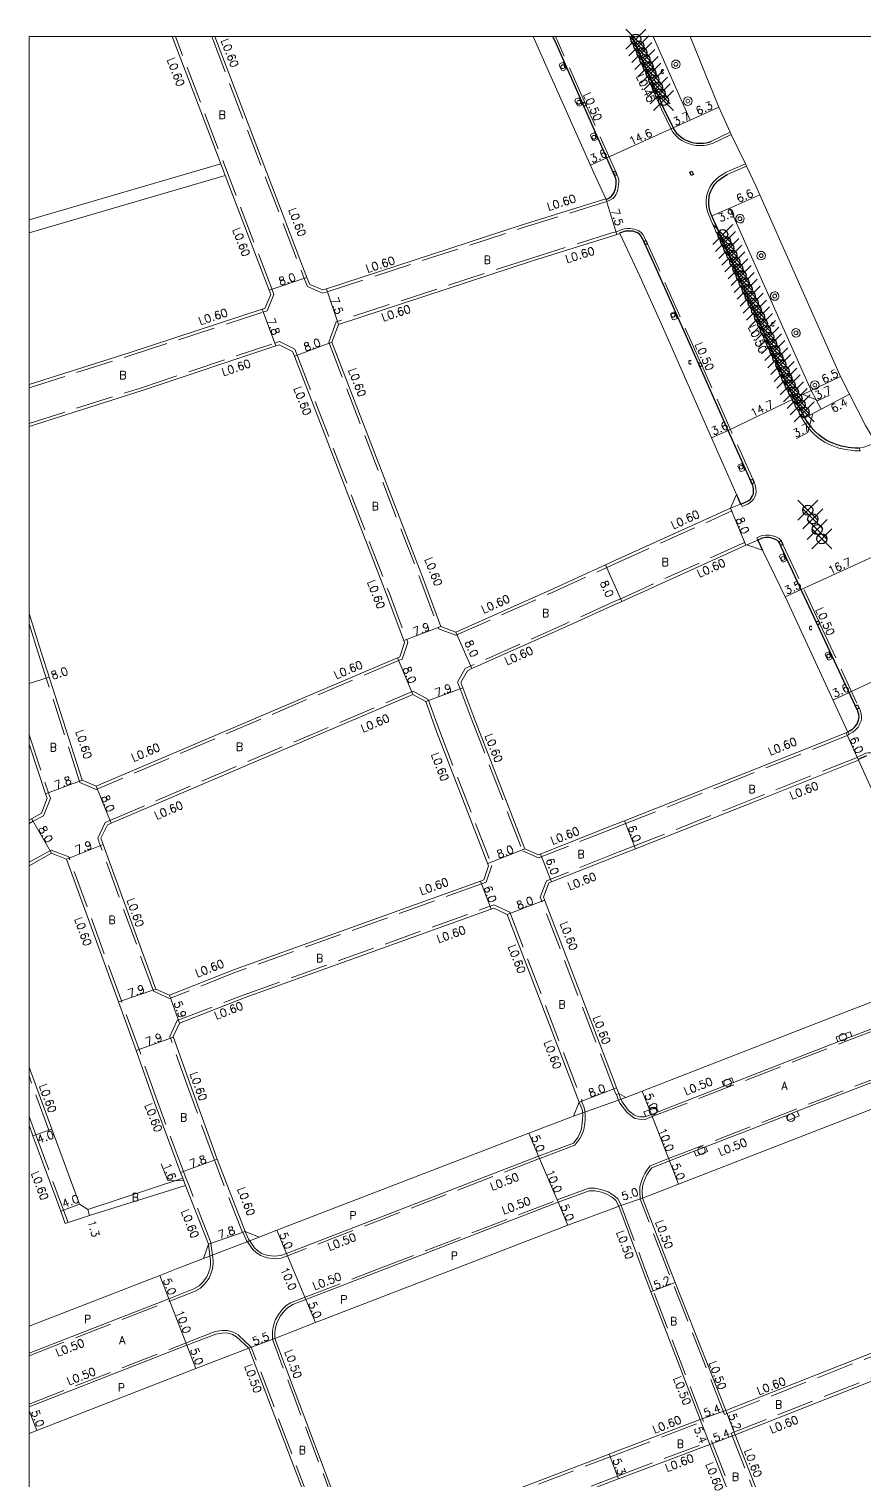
# Model space of a CAD drawing. Header units: metres. Extents: x -800 to 0, y -110400 to -109798.
# Drawn here: x -800 to -632.8, y -110088.7 to -109798.5 of the extents above; entities that cross this region are included whole.
import ezdxf

# ---------------------------------------------------------------- set-up
doc = ezdxf.new("R2010")
doc.units = ezdxf.units.M
doc.header["$LTSCALE"] = 2.5
doc.header["$PDMODE"] = 35
doc.header["$PDSIZE"] = 2
doc.linetypes.add('22330', pattern=[4, 3, -1])
doc.layers.get('0').update_dxf_attribs({"lineweight": 0})
for name, color, linetype, lineweight in [('2101000', 7, 'Continuous', 0), ('2101001', 1, 'Continuous', 0), ('2102000', 4, 'Continuous', 0), ('2213000', 3, 'Continuous', 0), ('2233000', 120, '22330', 0), ('2236000', 3, 'Continuous', 0), ('2238000', 3, 'Continuous', 0), ('9201100', 215, 'Continuous', 0), ('9201500', 222, 'Continuous', 0), ('9201600', 215, 'Continuous', 0), ('9202100', 82, 'Continuous', 0), ('9202200', 82, 'Continuous', 0), ('9203500', 155, 'Continuous', 0), ('999', 7, 'Continuous', 0)]:
    doc.layers.add(name, color=color, linetype=linetype, lineweight=lineweight)
for name, color, linetype in [('2227000', 14, 'Continuous'), ('2227100', 7, 'Continuous'), ('2235000', 13, 'Continuous'), ('9107000', 139, 'Continuous')]:
    doc.layers.add(name, color=color, linetype=linetype)
doc.styles.add('Dm_Anotation', font='txt.shx', dxfattribs={"bigfont": 'pscdm.shx'})

# ---------------------------------------------------------------- blocks, each defined once
blk = doc.blocks.new('223800')
at = {"color": 0}
blk.add_circle((0, 0), 0.75, dxfattribs=at)

msp = doc.modelspace()

# ---------------------------------------------------------------- linework, layer by layer
at = {"layer": '2101000'}
for points in [[(-771.36, -109800), (-761.64, -109825.4)], [(-762.81, -109800), (-744.39, -109848.13), (-743.81, -109849.52), (-741.24, -109850.63), (-740.51, -109850.42), (-701.53, -109837.68), (-684.6, -109832.4)], [(-684.6, -109832.4), (-687.01, -109827.24), (-696.35, -109806.31), (-699.17, -109800)], [(-667.72, -109800), (-662.02, -109814.11), (-659.72, -109819.12)], [(-760.75, -109827.74), (-751.98, -109850.66), (-751.64, -109851.56), (-752.79, -109854.33)], [(-656.46, -109825.87), (-654.56, -109829.82), (-637.67, -109867.96), (-632.64, -109877.71), (-630.58, -109881.18)], [(-739.41, -109861.09), (-738.11, -109857.52), (-699.25, -109844.82), (-682.99, -109839.75), (-682.8, -109839.69)], [(-682.8, -109839.69), (-681.8, -109839.38)], [(-658.46, -109891.51), (-663.45, -109880.17), (-673.52, -109857.33), (-677.81, -109847.91), (-681.8, -109839.38)], [(-752.79, -109854.33), (-753.33, -109854.5), (-779.77, -109863.13), (-800, -109869.56)], [(-725.84, -109923.97), (-724.86, -109921.14), (-724.99, -109920.72), (-728.54, -109911.35), (-746.92, -109863.85), (-747.27, -109862.92), (-749.96, -109861.6), (-750.6, -109861.81), (-777.33, -109870.75), (-800, -109877.95)], [(-717.61, -109917.9), (-721.05, -109908.54), (-739.41, -109861.09)], [(-658.46, -109891.51), (-659.65, -109894.26)], [(-659.65, -109894.26), (-682.8, -109904.75), (-684.68, -109905.61), (-695.75, -109910.62), (-714.61, -109919.02)], [(-682.8, -109913.54), (-681.38, -109912.89), (-656.6, -109901.66)], [(-636.54, -109939.15), (-636.21, -109939.02), (-648.35, -109912.81), (-653.23, -109902.65), (-656.36, -109901.56), (-656.6, -109901.66)], [(-800, -109915.34), (-798, -109921.75), (-795.84, -109928.45), (-789.35, -109948.65), (-786.59, -109949.82), (-726.29, -109924.16), (-725.84, -109923.97)], [(-700.8, -109962.33), (-710.99, -109936.05), (-713.21, -109930.18), (-713.64, -109929.09), (-712.3, -109926.75), (-711.38, -109926.34), (-692.45, -109917.91), (-682.8, -109913.54)], [(-717.61, -109917.9), (-714.61, -109919.02)], [(-709.04, -109968.57), (-708.06, -109965.73), (-718.47, -109938.89), (-720.62, -109932.9), (-723.18, -109931.53), (-783.59, -109957.23), (-784.3, -109957.54), (-785.61, -109960.24), (-785.18, -109961.47), (-774.62, -109990.4)], [(-800, -109941.43), (-796.67, -109951.34), (-796.36, -109952.26)], [(-682.8, -109957.51), (-680.88, -109956.75), (-656.27, -109947.03), (-636.54, -109939.15)], [(-682.8, -109963.96), (-678.67, -109962.33), (-654.05, -109952.6), (-634.06, -109944.62)], [(-616.67, -109983.75), (-624.08, -109966.67), (-634.06, -109944.62)], [(-796.36, -109952.26), (-797.51, -109955.24)], [(-797.51, -109955.24), (-800, -109956.61)], [(-698.05, -109963.53), (-682.8, -109957.51)], [(-795.5, -109963.26), (-800, -109965.74)], [(-795.5, -109963.26), (-792.51, -109964.41), (-782.1, -109992.95), (-778.54, -110002.7), (-774.87, -110013.07), (-769.68, -110027.06), (-769.24, -110028.2)], [(-700.8, -109962.33), (-698.05, -109963.53)], [(-696.03, -109969.19), (-695.5, -109968.98), (-682.8, -109963.96)], [(-771.88, -109991.63), (-758.87, -109986.48), (-709.67, -109968.8), (-709.04, -109968.57)], [(-696.03, -109969.19), (-697.09, -109971.99), (-682.8, -110009.2)], [(-707.04, -109974.23), (-756.76, -109992.1), (-769.9, -109997.18)], [(-704.32, -109975.48), (-689.91, -110013.01), (-691.09, -110015.77), (-700.02, -110019.21), (-750.4, -110038.62), (-753.96, -110039.99)], [(-707.04, -109974.23), (-704.32, -109975.48)], [(-682.8, -110009.2), (-682.45, -110010.11), (-681.98, -110011.27), (-680.58, -110012.05), (-677.3, -110010.78), (-638.44, -109995.68), (-618.49, -109988.02)], [(-774.62, -109990.4), (-771.88, -109991.63)], [(-769.9, -109997.18), (-771.15, -109999.91)], [(-771.15, -109999.91), (-767.41, -110010.31), (-762.35, -110024.41), (-756.74, -110038.85), (-753.96, -110039.99)], [(-677.26, -110032.22), (-670.06, -110029.42), (-631.25, -110014.34), (-610.85, -110006.5), (-607.36, -110005.17)], [(-800, -110006.04), (-795.45, -110018.38), (-789.93, -110033.39), (-788.23, -110034.45), (-769.24, -110028.2)], [(-800, -110017.6), (-799.22, -110019.72), (-793.66, -110034.82), (-792.76, -110037.23)], [(-792.76, -110037.23), (-792.19, -110037.05), (-787.9, -110035.66), (-768.68, -110029.64)], [(-768.68, -110029.64), (-764.11, -110041.41)], [(-682, -110033.8), (-682.8, -110034.1), (-692.2, -110037.61), (-714.79, -110046.32)], [(-677.31, -110046.32), (-682, -110033.8)], [(-671.81, -110046.32), (-677.26, -110032.22)], [(-764.11, -110041.41), (-765.07, -110044.25), (-770.49, -110046.32)], [(-800, -110057.81), (-773.85, -110047.63), (-770.49, -110046.32)], [(-714.79, -110046.32), (-742.7, -110057.08), (-750.85, -110060.23)], [(-665.72, -110076.43), (-675.59, -110050.91), (-677.31, -110046.32)], [(-660.62, -110074.67), (-670.73, -110049.04), (-671.81, -110046.32)], [(-660.62, -110074.67), (-624.36, -110060.41), (-589.25, -110046.82)], [(-658.74, -110079.52), (-622.48, -110065.26), (-587.08, -110051.66)], [(-734.73, -110102.88), (-750.85, -110060.23)], [(-798.43, -110078.66), (-766.6, -110066.27), (-756.01, -110062.15)], [(-740.86, -110101.95), (-756.01, -110062.15)], [(-682.8, -110082.91), (-665.72, -110076.43)], [(-800, -110079.24), (-798.43, -110078.66)], [(-658.74, -110079.52), (-639.73, -110128.17)], [(-734.73, -110102.88), (-707.63, -110092.34), (-683.96, -110083.35), (-682.8, -110082.91)], [(-682.8, -110088.58), (-682.08, -110088.31), (-663.78, -110081.47)], [(-663.78, -110081.47), (-644.69, -110130.31)], [(-733.13, -110107.84), (-706.01, -110097.5), (-682.8, -110088.58)]]:
    msp.add_lwpolyline(points, dxfattribs=at)
at = {"layer": '2101001'}
msp.add_lwpolyline([(-656.46, -109825.87), (-656.69, -109825.41), (-659.52, -109819.55), (-659.72, -109819.12)], dxfattribs=at)
at = {"layer": '2102000'}
for points in [[(-800, -109836.63), (-761.64, -109825.4)], [(-800, -109839.23), (-760.75, -109827.74)]]:
    msp.add_lwpolyline(points, dxfattribs=at)
at = {"layer": '2213000'}
for points in [[(-684.6, -109832.4), (-684.53, -109832.57), (-683.9, -109832.19), (-683.5, -109831.91), (-683.19, -109831.58), (-682.93, -109831.15), (-682.78, -109830.78), (-682.68, -109830.41), (-682.59, -109829.97), (-682.55, -109829.51), (-682.51, -109829.08), (-682.52, -109828.71), (-682.6, -109828.33), (-694.5, -109801.53), (-695.19, -109800)], [(-679.35, -109800), (-673.04, -109814.31), (-671.12, -109818.25), (-671.05, -109818.41), (-670.8, -109818.81), (-670.43, -109819.26), (-670.09, -109819.64), (-669.62, -109820.02), (-669.14, -109820.36), (-668.71, -109820.6), (-668.41, -109820.75), (-667.98, -109820.92), (-667.54, -109821.07), (-667.23, -109821.15), (-666.86, -109821.22), (-666.48, -109821.28), (-666.06, -109821.31), (-665.6, -109821.32), (-665.07, -109821.28), (-664.56, -109821.21), (-663.94, -109821.06), (-663.46, -109820.9)], [(-663.46, -109820.9), (-659.72, -109819.12)], [(-633.94, -109882.28), (-634.74, -109882.28), (-635.5, -109882.2), (-636.1, -109882.12), (-636.69, -109882.01), (-637.08, -109881.93), (-637.53, -109881.84), (-637.87, -109881.75), (-638.34, -109881.61), (-639.02, -109881.35), (-639.7, -109881.08), (-640.53, -109880.64), (-641.4, -109880.07), (-641.99, -109879.6), (-642.58, -109879.07), (-642.99, -109878.65), (-643.53, -109878.06), (-643.94, -109877.51), (-644.38, -109876.92), (-644.75, -109876.32), (-646.85, -109872.35), (-648.17, -109869.84), (-653.95, -109856.96), (-662.7, -109837.32), (-663.65, -109835.19), (-663.85, -109834.57), (-663.95, -109834.04), (-664, -109833.39), (-664.02, -109832.74), (-663.96, -109832.13), (-663.83, -109831.55), (-663.6, -109830.89), (-663.34, -109830.35), (-663.04, -109829.86), (-662.78, -109829.48), (-662.49, -109829.14), (-662.23, -109828.88), (-661.71, -109828.46), (-661.06, -109828.02), (-660.31, -109827.58)], [(-660.31, -109827.58), (-658.91, -109826.95), (-656.46, -109825.87)], [(-657.63, -109893.45), (-657.29, -109893.3), (-656.78, -109893.1), (-656.41, -109892.93), (-656.01, -109892.7), (-655.68, -109892.45), (-655.44, -109892.12), (-655.24, -109891.78), (-655.09, -109891.37), (-655.05, -109890.91), (-655.06, -109890.46), (-655.14, -109890.01), (-655.2, -109889.74), (-660.12, -109878.7), (-664.69, -109868.44), (-674.48, -109846.51), (-677.28, -109840.36), (-677.61, -109839.81), (-677.81, -109839.56), (-678.08, -109839.36), (-678.37, -109839.17), (-678.64, -109839.05), (-678.88, -109838.97), (-679.21, -109838.89), (-679.63, -109838.86), (-680.04, -109838.86), (-680.71, -109838.91), (-681.85, -109839.28), (-681.8, -109839.38)], [(-630.58, -109881.18), (-631.68, -109881.61), (-632.77, -109881.98), (-633.94, -109882.28)], [(-659.65, -109894.26), (-657.63, -109893.45)], [(-656.36, -109901.56), (-654.17, -109900.65)], [(-635.41, -109938.57), (-634.76, -109937.98), (-634.58, -109937.72), (-634.35, -109937.37), (-634.17, -109936.97), (-634.04, -109936.63), (-633.97, -109936.28), (-633.94, -109935.91), (-634.01, -109935.49), (-634.19, -109934.85), (-649.97, -109900.98), (-650.23, -109900.73), (-650.67, -109900.52), (-651.06, -109900.36), (-651.4, -109900.26), (-651.95, -109900.14), (-652.57, -109900.15), (-653.3, -109900.27), (-653.94, -109900.55), (-654.17, -109900.65)], [(-632.46, -109943.75), (-634.1, -109944.52), (-634.06, -109944.62)], [(-681.98, -110011.27), (-681.71, -110012.1), (-681.34, -110012.92), (-680.05, -110014.68), (-679, -110015.54), (-678.6, -110015.76), (-677.81, -110015.93), (-676.83, -110015.96), (-676.62, -110015.88), (-675.49, -110015.44), (-674.13, -110014.91), (-660.99, -110009.8), (-659.03, -110009.04), (-638.17, -110000.93), (-636.69, -110000.36), (-635.39, -109999.86), (-628.67, -109997.28), (-625.88, -109996.21), (-616.58, -109992.64), (-615.75, -109991.89), (-615.17, -109991.2), (-614.3, -109990.15), (-614.07, -109989.75)], [(-677.26, -110032.22), (-677.33, -110030.97), (-677.29, -110029.94), (-677.14, -110029.34), (-676.76, -110028.28), (-676.39, -110027.53), (-675.86, -110026.71), (-675.4, -110026.13), (-671.87, -110024.76), (-666.92, -110022.83), (-664.63, -110021.94), (-648.58, -110015.71), (-646.29, -110014.82), (-633, -110009.65), (-624.84, -110006.52), (-621.84, -110005.37), (-612.76, -110001.88), (-609.36, -110000.58)], [(-691.1, -110021.21), (-690.23, -110020.04), (-689.74, -110019.05), (-689.49, -110018.32), (-689.32, -110017.21), (-689.26, -110016.32), (-689.21, -110015.65), (-689.27, -110014.72), (-689.48, -110014.11), (-689.91, -110013.01)], [(-756.74, -110038.85), (-756.08, -110040.39), (-754.86, -110042.11), (-754.26, -110042.68), (-753.46, -110043.23), (-752.25, -110043.65), (-750.87, -110043.81), (-749.65, -110043.69), (-748.46, -110043.23), (-698.06, -110023.81), (-691.1, -110021.21)], [(-682.8, -110032.47), (-683.45, -110031.94), (-684.37, -110031.4), (-685.46, -110030.98), (-686.83, -110030.71), (-687.91, -110030.72), (-694.15, -110033.01), (-728.69, -110046.32)], [(-682, -110033.8), (-682.58, -110032.65), (-682.8, -110032.46)], [(-764.11, -110041.41), (-763.81, -110043.73), (-763.69, -110044.69), (-763.69, -110045.23), (-763.75, -110046.17), (-763.8, -110046.32)], [(-800, -110063.18), (-772.04, -110052.29), (-767.01, -110050.33), (-765.99, -110049.75), (-765.27, -110049.07), (-764.43, -110047.95), (-764.07, -110047.14), (-763.8, -110046.32)], [(-748.28, -110054.1), (-747.25, -110053.48), (-744.6, -110052.46), (-728.69, -110046.32)], [(-750.85, -110060.23), (-750.79, -110058.92), (-750.67, -110058.13), (-750.41, -110057.18), (-750.17, -110056.61), (-749.69, -110055.73), (-748.9, -110054.72), (-748.28, -110054.1)], [(-800, -110073.91), (-768.41, -110061.61), (-762.64, -110059.36), (-761.35, -110059.16), (-760.35, -110059.14), (-759.27, -110059.44), (-758.5, -110059.94), (-756.01, -110062.15)]]:
    msp.add_lwpolyline(points, dxfattribs=at)
at = {"layer": '2213000', "flags": 128}
msp.add_lwpolyline([(-635.41, -109938.57), (-636.21, -109939.02)], dxfattribs=at)
at = {"layer": '2227000'}
for points in [[(-679.35, -109800), (-673.04, -109814.31)], [(-662.7, -109837.32), (-653.95, -109856.96), (-648.17, -109869.84), (-646.85, -109872.35), (-644.75, -109876.32), (-644.38, -109876.92), (-643.94, -109877.51), (-643.53, -109878.06), (-642.99, -109878.65)]]:
    msp.add_lwpolyline(points, dxfattribs=at)
at = {"layer": '2227100'}
for p in [(-678.61, -109800.48, 2.07), (-677.99, -109801.86, 2.07), (-677.38, -109803.19, 2.05), (-676.78, -109804.58, 2.04), (-676.16, -109805.94, 2.06), (-675.57, -109807.33, 2.04), (-674.98, -109808.64, 2.05), (-674.28, -109810.09, 2.02), (-673.73, -109811.4, 2.04), (-673.08, -109812.76, 2.05), (-661.22, -109839.57, 2.01), (-660.63, -109840.93, 2.01), (-659.99, -109842.32, 2.01), (-659.38, -109843.66, 2.02), (-658.78, -109845.04, 2.01), (-658.16, -109846.43, 2), (-657.54, -109847.77, 1.97), (-656.95, -109849.13, 2), (-656.33, -109850.51, 2), (-655.74, -109851.86, 1.98), (-655.11, -109853.26, 1.98), (-654.49, -109854.66, 1.99), (-653.86, -109856.02, 2), (-653.28, -109857.33, 1.99), (-652.66, -109858.74, 1.99), (-652.01, -109860.09, 1.92), (-651.43, -109861.4, 1.97), (-650.81, -109862.77, 1.98), (-650.2, -109864.19, 1.98), (-649.61, -109865.52, 1.96), (-648.94, -109866.94, 1.89), (-648.38, -109868.3, 1.96), (-647.75, -109869.62, 1.96), (-647.08, -109870.97, 1.95), (-646.35, -109872.31, 1.95), (-645.71, -109873.58, 1.94), (-644.95, -109874.99, 1.96), (-644.2, -109894.67, 2.08), (-643.17, -109896.41, 2.08), (-642.34, -109898.51, 2.08), (-641.38, -109900.37, 2.1)]:
    msp.add_point(p, dxfattribs=at)
at = {"layer": '2233000'}
for points in [[(-800, -109870.19), (-779.59, -109863.7), (-753.15, -109855.07), (-752.34, -109854.81), (-750.99, -109851.56), (-751.42, -109850.44), (-770.71, -109800)], [(-763.45, -109800), (-744.95, -109848.36), (-744.28, -109849.97), (-741.28, -109851.26), (-740.34, -109850.99), (-701.35, -109838.25), (-684.42, -109832.97)], [(-688.84, -109813.06), (-694.07, -109801.33), (-694.66, -109800)], [(-679.86, -109800), (-675.26, -109810.44)], [(-674.97, -109811.1), (-673.46, -109814.51), (-671.47, -109818.61), (-671.18, -109819.08), (-670.79, -109819.57), (-670.41, -109819.98), (-669.9, -109820.4), (-669.37, -109820.78), (-668.93, -109821.02), (-668.6, -109821.18), (-668.15, -109821.36), (-667.67, -109821.52), (-667.34, -109821.61), (-666.94, -109821.69), (-666.54, -109821.75), (-666.08, -109821.78), (-665.56, -109821.79), (-665.02, -109821.75), (-664.48, -109821.68), (-663.81, -109821.52), (-663.25, -109821.33)], [(-682.67, -109826.9), (-688.53, -109813.75)], [(-663.25, -109821.33), (-659.52, -109819.55)], [(-760.75, -109827.74), (-761.64, -109825.4)], [(-660.53, -109827.11), (-659.12, -109826.47), (-656.69, -109825.41)], [(-684.38, -109832.96), (-683.66, -109832.6), (-683.2, -109832.32), (-682.88, -109831.99), (-682.6, -109831.59), (-682.35, -109831.01), (-682.22, -109830.59), (-682.12, -109830.1), (-682.04, -109829.58), (-682, -109829.09), (-682.01, -109828.65), (-682.11, -109828.17), (-682.39, -109827.53)], [(-660.53, -109827.11), (-661.34, -109827.59), (-662.02, -109828.05), (-662.55, -109828.48), (-662.87, -109828.79), (-663.19, -109829.17), (-663.47, -109829.58), (-663.8, -109830.1), (-664.08, -109830.69), (-664.32, -109831.41), (-664.46, -109832.04), (-664.54, -109832.72), (-664.52, -109833.43), (-664.46, -109834.11), (-664.35, -109834.69), (-664.13, -109835.37), (-663.17, -109837.53), (-659.04, -109846.81)], [(-684.42, -109832.97), (-684.38, -109832.96)], [(-682.8, -109839.06), (-683.17, -109839.18), (-699.43, -109844.25), (-738.57, -109857.04), (-740.05, -109861.1), (-721.61, -109908.76), (-718.08, -109918.37), (-714.59, -109919.67), (-695.5, -109911.17), (-684.43, -109906.15), (-682.8, -109905.41), (-659.4, -109894.81), (-659.65, -109894.26)], [(-682.03, -109838.82), (-682.8, -109839.06)], [(-676.57, -109840.74), (-676.85, -109840.13), (-677.21, -109839.53), (-677.47, -109839.21), (-677.79, -109838.96), (-678.15, -109838.73), (-678.48, -109838.61), (-678.84, -109838.51), (-679.32, -109838.41), (-679.79, -109838.38), (-680.32, -109838.38), (-680.9, -109838.44), (-681.55, -109838.64), (-682.03, -109838.82)], [(-665.64, -109865.11), (-674.04, -109846.31), (-676.28, -109841.39)], [(-658.74, -109847.47), (-654.42, -109857.17), (-650.47, -109865.96)], [(-800, -109877.32), (-777.51, -109870.18), (-750.79, -109861.24), (-749.92, -109860.96), (-746.79, -109862.49), (-746.36, -109863.64), (-727.98, -109911.14), (-724.42, -109920.52), (-724.23, -109921.14), (-725.36, -109924.42)], [(-655.22, -109888.46), (-664.24, -109868.24), (-665.32, -109865.81)], [(-650.17, -109866.63), (-648.63, -109870.06), (-645.71, -109875.62)], [(-645.35, -109876.3), (-645.2, -109876.58), (-644.8, -109877.21), (-644.36, -109877.82), (-643.92, -109878.39), (-643.37, -109879.01), (-642.93, -109879.45), (-642.32, -109879.99), (-641.7, -109880.49), (-640.8, -109881.09), (-639.92, -109881.55), (-639.2, -109881.83), (-638.5, -109882.09), (-638, -109882.24), (-637.63, -109882.32), (-637.18, -109882.42), (-636.78, -109882.5), (-636.17, -109882.6), (-635.56, -109882.69), (-634.77, -109882.77), (-633.69, -109882.78)], [(-633.94, -109882.28), (-633.69, -109882.78)], [(-657.54, -109893.41), (-657.34, -109893.91), (-656.72, -109893.67), (-656.21, -109893.43), (-655.72, -109893.15), (-655.3, -109892.78), (-655.02, -109892.4), (-654.78, -109892), (-654.6, -109891.48), (-654.54, -109890.93), (-654.56, -109890.4), (-654.65, -109889.91), (-654.73, -109889.59), (-654.91, -109889.17)], [(-656.6, -109901.66), (-656.83, -109901.11), (-681.62, -109912.35), (-682.8, -109912.88)], [(-649.5, -109900.81), (-649.55, -109900.69), (-649.94, -109900.31), (-650.47, -109900.06), (-650.9, -109899.88), (-651.28, -109899.77), (-651.89, -109899.65), (-652.56, -109899.65), (-653.42, -109899.75), (-654.39, -109900.17), (-654.17, -109900.65)], [(-649.18, -109901.49), (-642.06, -109916.75)], [(-682.8, -109912.88), (-692.69, -109917.37), (-711.6, -109925.78), (-712.72, -109926.28), (-714.31, -109929.04), (-713.77, -109930.4), (-711.55, -109936.26), (-701.27, -109962.78)], [(-725.36, -109924.42), (-726.05, -109924.71), (-786.59, -109950.47), (-789.84, -109949.09), (-796.41, -109928.64), (-798.57, -109921.93), (-800, -109917.35)], [(-641.77, -109917.37), (-634.22, -109933.57)], [(-775.1, -109990.84), (-785.74, -109961.67), (-786.26, -109960.21), (-784.74, -109957.08), (-783.83, -109956.68), (-723.15, -109930.86), (-720.14, -109932.48), (-717.9, -109938.68), (-707.42, -109965.72), (-708.57, -109969.04)], [(-636.03, -109939.5), (-635.16, -109939.01), (-634.72, -109938.62), (-634.38, -109938.33), (-634.15, -109938.01), (-633.9, -109937.62), (-633.7, -109937.17), (-633.54, -109936.77), (-633.45, -109936.35), (-633.42, -109935.89), (-633.5, -109935.38), (-633.7, -109934.67), (-633.9, -109934.24)], [(-800, -109939.55), (-796.1, -109951.15), (-795.72, -109952.27)], [(-636.21, -109939.02), (-636, -109939.58), (-636.32, -109939.71), (-656.05, -109947.59), (-680.66, -109957.31), (-682.8, -109958.15)], [(-634.31, -109944.07), (-654.28, -109952.05), (-678.89, -109961.77), (-682.8, -109963.32)], [(-628.93, -109945.08), (-629.01, -109944.9), (-629.43, -109944.29), (-629.78, -109943.99), (-630.1, -109943.77), (-630.46, -109943.56), (-630.91, -109943.37), (-631.28, -109943.25), (-631.65, -109943.18), (-632.12, -109943.16), (-632.57, -109943.26), (-633.12, -109943.47), (-633.84, -109943.86), (-634.31, -109944.07)], [(-795.72, -109952.27), (-797.07, -109955.76)], [(-797.07, -109955.76), (-799.18, -109956.85), (-800, -109957.29)], [(-682.8, -109958.15), (-698.06, -109964.18)], [(-800, -109965.05), (-795.54, -109962.6)], [(-763.55, -110041.19), (-768.12, -110029.42), (-768.68, -110027.98), (-769.12, -110026.85), (-774.31, -110012.86), (-777.98, -110002.5), (-781.53, -109992.75), (-792.04, -109963.95), (-795.54, -109962.6)], [(-701.27, -109962.78), (-698.06, -109964.18)], [(-682.8, -109963.32), (-696.5, -109968.73)], [(-708.57, -109969.04), (-709.47, -109969.37), (-758.66, -109987.04), (-771.9, -109992.28)], [(-681.98, -110011.27), (-682.45, -110011.46), (-682.54, -110011.5), (-682.8, -110010.85), (-683.01, -110010.33), (-697.73, -109972), (-696.5, -109968.73)], [(-770.35, -109996.71), (-756.97, -109991.54), (-707.02, -109973.58)], [(-707.02, -109973.58), (-703.84, -109975.04)], [(-703.84, -109975.04), (-689.34, -110012.8)], [(-775.1, -109990.84), (-771.9, -109992.28)], [(-682.45, -110011.46), (-682.18, -110012.28), (-681.77, -110013.18), (-680.42, -110015.03), (-679.28, -110015.96), (-678.78, -110016.24), (-677.87, -110016.43), (-676.75, -110016.46), (-675.31, -110015.9), (-636.51, -110000.82), (-616.31, -109993.07), (-615.39, -109992.24), (-614.78, -109991.52), (-613.88, -109990.43), (-613.82, -109990.32)], [(-770.35, -109996.71), (-771.8, -109999.88)], [(-756.74, -110038.85), (-757.21, -110039.02), (-757.3, -110039.05), (-762.91, -110024.63), (-768.03, -110010.53), (-771.8, -109999.88)], [(-672.34, -110046.32), (-677.72, -110032.4), (-677.76, -110032.25), (-677.83, -110030.98), (-677.79, -110029.87), (-677.61, -110029.2), (-677.22, -110028.09), (-676.83, -110027.28), (-676.26, -110026.42), (-675.71, -110025.71), (-672.05, -110024.29), (-633.18, -110009.19), (-612.93, -110001.42), (-609.56, -110000.13)], [(-795.45, -110018.38), (-796.01, -110018.58), (-800, -110007.77)], [(-689.44, -110012.83), (-689.01, -110013.95), (-688.77, -110014.65), (-688.71, -110015.65), (-688.76, -110016.36), (-688.82, -110017.26), (-689, -110018.44), (-689.28, -110019.24), (-689.8, -110020.3), (-690.79, -110021.63), (-697.88, -110024.28), (-748.28, -110043.7), (-749.54, -110044.18), (-750.88, -110044.31), (-752.36, -110044.14), (-753.69, -110043.68), (-754.58, -110043.07), (-755.24, -110042.44), (-756.52, -110040.64), (-757.21, -110039.02)], [(-689.91, -110013.01), (-689.44, -110012.83), (-689.34, -110012.8)], [(-800, -110015.87), (-798.66, -110019.51), (-793.1, -110034.61), (-792.19, -110037.05)], [(-769.24, -110028.2), (-768.68, -110029.64)], [(-730.08, -110046.32), (-694.33, -110032.55), (-688, -110030.22), (-686.78, -110030.21), (-685.32, -110030.5), (-684.16, -110030.94), (-683.17, -110031.52), (-682.8, -110031.82)], [(-682.8, -110031.82), (-682.18, -110032.33), (-681.56, -110033.58), (-681.54, -110033.63), (-676.77, -110046.32)], [(-764.11, -110041.41), (-763.62, -110041.22), (-763.55, -110041.19)], [(-763.62, -110041.22), (-763.32, -110043.67), (-763.19, -110044.66), (-763.19, -110045.25), (-763.26, -110046.27), (-763.27, -110046.32)], [(-800, -110063.71), (-771.86, -110052.76), (-766.79, -110050.78), (-765.69, -110050.16), (-764.9, -110049.41), (-763.99, -110048.21), (-763.6, -110047.32), (-763.27, -110046.32)], [(-751.32, -110060.4), (-751.29, -110058.77), (-751.15, -110058), (-750.88, -110057.01), (-750.66, -110056.46), (-750.11, -110055.46), (-749.28, -110054.39), (-748.57, -110053.68), (-747.7, -110053.12), (-744.78, -110051.99), (-730.08, -110046.32)], [(-665.04, -110076.81), (-675.12, -110050.73), (-676.77, -110046.32)], [(-660.86, -110075.41), (-672.34, -110046.32)], [(-660.86, -110075.41), (-624.15, -110060.97), (-589.01, -110047.37)], [(-659.52, -110079.18), (-622.7, -110064.7), (-587.33, -110051.11)], [(-800, -110073.37), (-768.59, -110061.14), (-762.77, -110058.87), (-761.39, -110058.66), (-760.29, -110058.64), (-759.06, -110058.98), (-758.19, -110059.54), (-755.54, -110061.97)], [(-734.99, -110103.62), (-751.32, -110060.4)], [(-740.31, -110101.98), (-755.54, -110061.97)], [(-682.8, -110083.55), (-665.04, -110076.81)], [(-682.8, -110087.94), (-682.29, -110087.75), (-663.44, -110080.7)], [(-663.44, -110080.7), (-643.91, -110130.65)], [(-659.52, -110079.18), (-640.07, -110128.95)], [(-734.73, -110102.88), (-734.99, -110103.62), (-707.42, -110092.9), (-683.75, -110083.91), (-682.8, -110083.55)], [(-733.84, -110107.46), (-706.23, -110096.94), (-682.8, -110087.94)]]:
    msp.add_lwpolyline(points, dxfattribs=at)
at = {"layer": '2235000'}
for points in [[(-674.54, -109810.91), (-674.97, -109811.1), (-675.26, -109810.44), (-674.83, -109810.25)], [(-689.29, -109813.27), (-688.84, -109813.06), (-688.53, -109813.75), (-688.99, -109813.95)], [(-682.86, -109827.74), (-682.39, -109827.53), (-682.67, -109826.9), (-683.14, -109827.11)], [(-667.39, -109826.88), (-667.06, -109827.58), (-667.5, -109827.78), (-667.82, -109827.09)], [(-677.02, -109840.94), (-676.57, -109840.74), (-676.28, -109841.39), (-676.72, -109841.59)], [(-658.27, -109847.26), (-658.74, -109847.47), (-659.04, -109846.81), (-658.57, -109846.6)], [(-666.09, -109865.31), (-665.64, -109865.11), (-665.32, -109865.81), (-665.77, -109866.01)], [(-649.7, -109866.42), (-650.17, -109866.63), (-650.47, -109865.96), (-650.01, -109865.75)], [(-644.89, -109876.06), (-645.35, -109876.3), (-645.71, -109875.62), (-645.25, -109875.38)], [(-655.68, -109888.66), (-655.22, -109888.46), (-654.91, -109889.17), (-655.37, -109889.37)], [(-649.95, -109901.02), (-649.5, -109900.81), (-649.18, -109901.49), (-649.63, -109901.7)], [(-642.52, -109916.97), (-642.06, -109916.75), (-641.77, -109917.37), (-642.23, -109917.59)], [(-634.69, -109933.79), (-634.22, -109933.57), (-633.9, -109934.24), (-634.37, -109934.46)]]:
    msp.add_lwpolyline(points, close=True, dxfattribs=at)
at = {"layer": '2236000'}
for points in [[(-692.53, -109806.52), (-693.17, -109806.81), (-693.46, -109806.71), (-693.93, -109805.72), (-693.79, -109805.43), (-693.15, -109805.13)], [(-671.37, -109805.87), (-671.43, -109805.58), (-671.41, -109805.31), (-671.3, -109805.06), (-671.09, -109804.85), (-670.88, -109804.73), (-670.61, -109804.68), (-670.33, -109804.72), (-670.11, -109804.83), (-669.92, -109805), (-669.8, -109805.21), (-669.74, -109805.51), (-669.77, -109805.78), (-669.88, -109806.01), (-670.03, -109806.18), (-670.3, -109806.33), (-670.63, -109806.38), (-670.9, -109806.32), (-671.16, -109806.16), (-671.3, -109806)], [(-689.38, -109813.61), (-690.01, -109813.9), (-690.3, -109813.79), (-690.78, -109812.81), (-690.64, -109812.52), (-690, -109812.22)], [(-668.98, -109813.23), (-669.05, -109812.94), (-669.02, -109812.67), (-668.91, -109812.42), (-668.71, -109812.21), (-668.49, -109812.09), (-668.22, -109812.04), (-667.94, -109812.08), (-667.72, -109812.19), (-667.53, -109812.36), (-667.41, -109812.57), (-667.35, -109812.87), (-667.38, -109813.14), (-667.49, -109813.37), (-667.64, -109813.54), (-667.91, -109813.69), (-668.24, -109813.74), (-668.51, -109813.68), (-668.77, -109813.52), (-668.91, -109813.36)], [(-686.3, -109820.52), (-686.94, -109820.81), (-687.24, -109820.7), (-687.67, -109819.75), (-687.54, -109819.46), (-686.9, -109819.17)], [(-658.55, -109836.72), (-658.62, -109836.44), (-658.59, -109836.16), (-658.48, -109835.92), (-658.28, -109835.71), (-658.06, -109835.59), (-657.79, -109835.54), (-657.51, -109835.58), (-657.29, -109835.68), (-657.11, -109835.85), (-656.98, -109836.06), (-656.92, -109836.37), (-656.96, -109836.64), (-657.07, -109836.86), (-657.22, -109837.03), (-657.49, -109837.19), (-657.81, -109837.24), (-658.08, -109837.18), (-658.34, -109837.02), (-658.48, -109836.85)], [(-654.3, -109844.12), (-654.37, -109843.83), (-654.34, -109843.56), (-654.23, -109843.31), (-654.03, -109843.1), (-653.81, -109842.98), (-653.55, -109842.93), (-653.27, -109842.97), (-653.05, -109843.08), (-652.86, -109843.25), (-652.74, -109843.46), (-652.67, -109843.76), (-652.71, -109844.03), (-652.82, -109844.26), (-652.97, -109844.43), (-653.24, -109844.58), (-653.57, -109844.63), (-653.84, -109844.57), (-654.1, -109844.41), (-654.23, -109844.25)], [(-651.6, -109852.19), (-651.67, -109851.91), (-651.64, -109851.63), (-651.53, -109851.39), (-651.33, -109851.17), (-651.11, -109851.06), (-650.84, -109851.01), (-650.56, -109851.04), (-650.34, -109851.15), (-650.16, -109851.32), (-650.03, -109851.53), (-649.97, -109851.84), (-650.01, -109852.1), (-650.12, -109852.33), (-650.27, -109852.5), (-650.54, -109852.66), (-650.86, -109852.7), (-651.13, -109852.65), (-651.39, -109852.48), (-651.53, -109852.32)], [(-670.32, -109856.34), (-670.96, -109856.62), (-671.27, -109856.52), (-671.69, -109855.56), (-671.56, -109855.27), (-670.92, -109854.99)], [(-647.34, -109859.55), (-647.41, -109859.26), (-647.38, -109858.99), (-647.27, -109858.74), (-647.07, -109858.53), (-646.85, -109858.41), (-646.58, -109858.36), (-646.3, -109858.4), (-646.08, -109858.51), (-645.89, -109858.68), (-645.77, -109858.89), (-645.71, -109859.19), (-645.74, -109859.46), (-645.85, -109859.69), (-646, -109859.85), (-646.27, -109860.01), (-646.6, -109860.06), (-646.87, -109860), (-647.13, -109859.84), (-647.27, -109859.68)], [(-643.56, -109869.99), (-643.63, -109869.7), (-643.6, -109869.43), (-643.49, -109869.18), (-643.29, -109868.97), (-643.07, -109868.85), (-642.8, -109868.8), (-642.52, -109868.84), (-642.3, -109868.95), (-642.12, -109869.12), (-641.99, -109869.33), (-641.93, -109869.63), (-641.97, -109869.9), (-642.08, -109870.13), (-642.23, -109870.3), (-642.5, -109870.45), (-642.82, -109870.5), (-643.09, -109870.44), (-643.35, -109870.28), (-643.49, -109870.12)], [(-656.79, -109886.65), (-657.43, -109886.94), (-657.74, -109886.84), (-658.17, -109885.88), (-658.03, -109885.59), (-657.39, -109885.3)], [(-648.46, -109904.75), (-649.1, -109905.04), (-649.38, -109904.94), (-649.85, -109903.92), (-649.72, -109903.66), (-649.1, -109903.37)], [(-639.33, -109924.34), (-639.96, -109924.63), (-640.24, -109924.53), (-640.71, -109923.51), (-640.59, -109923.25), (-639.97, -109922.97)], [(-659.39, -110008.11), (-659.03, -110009.04), (-660.99, -110009.8), (-661.36, -110008.87)], [(-645.92, -110015.75), (-646.29, -110014.82), (-648.58, -110015.71), (-648.22, -110016.64)], [(-664.27, -110022.88), (-664.63, -110021.94), (-666.92, -110022.83), (-666.56, -110023.77)]]:
    msp.add_lwpolyline(points, close=True, dxfattribs=at)
for points in [[(-635.75, -109998.93), (-637.05, -109999.43), (-638.53, -110000), (-638.17, -110000.93), (-636.69, -110000.36), (-635.39, -109999.86), (-635.75, -109998.93)], [(-674.49, -110013.98), (-675.85, -110014.51), (-677.01, -110014.95), (-676.62, -110015.88), (-675.49, -110015.44), (-674.13, -110014.91), (-674.49, -110013.98)]]:
    msp.add_lwpolyline(points, dxfattribs=at)
at = {"layer": '9107000'}
for points in [[(-684.6, -109832.4), (-684.53, -109832.57), (-683.9, -109832.19), (-683.5, -109831.91), (-683.19, -109831.58), (-682.93, -109831.15), (-682.78, -109830.78), (-682.68, -109830.41), (-682.59, -109829.97), (-682.55, -109829.51), (-682.51, -109829.08), (-682.52, -109828.71), (-682.6, -109828.33), (-694.5, -109801.53), (-695.19, -109800)], [(-679.35, -109800), (-673.04, -109814.31), (-671.12, -109818.25), (-671.05, -109818.41), (-670.8, -109818.81), (-670.43, -109819.26), (-670.09, -109819.64), (-669.62, -109820.02), (-669.14, -109820.36), (-668.71, -109820.6), (-668.41, -109820.75), (-667.98, -109820.92), (-667.54, -109821.07), (-667.23, -109821.15), (-666.86, -109821.22), (-666.48, -109821.28), (-666.06, -109821.31), (-665.6, -109821.32), (-665.07, -109821.28), (-664.56, -109821.21), (-663.94, -109821.06), (-663.46, -109820.9)], [(-633.94, -109882.28), (-634.74, -109882.28), (-635.5, -109882.2), (-636.1, -109882.12), (-636.69, -109882.01), (-637.08, -109881.93), (-637.53, -109881.84), (-637.87, -109881.75), (-638.34, -109881.61), (-639.02, -109881.35), (-639.7, -109881.08), (-640.53, -109880.64), (-641.4, -109880.07), (-641.99, -109879.6), (-642.58, -109879.07), (-642.99, -109878.65), (-643.53, -109878.06), (-643.94, -109877.51), (-644.38, -109876.92), (-644.75, -109876.32), (-646.85, -109872.35), (-648.17, -109869.84), (-653.95, -109856.96), (-662.7, -109837.32), (-663.65, -109835.19), (-663.85, -109834.57), (-663.95, -109834.04), (-664, -109833.39), (-664.02, -109832.74), (-663.96, -109832.13), (-663.83, -109831.55), (-663.6, -109830.89), (-663.34, -109830.35), (-663.04, -109829.86), (-662.78, -109829.48), (-662.49, -109829.14), (-662.23, -109828.88), (-661.71, -109828.46), (-661.06, -109828.02), (-660.31, -109827.58)], [(-658.46, -109891.51), (-657.63, -109893.45), (-656.78, -109893.1), (-656.41, -109892.93), (-656.01, -109892.7), (-655.68, -109892.45), (-655.44, -109892.12), (-655.24, -109891.78), (-655.09, -109891.37), (-655.05, -109890.91), (-655.06, -109890.46), (-655.14, -109890.01), (-655.2, -109889.74), (-660.12, -109878.7), (-664.69, -109868.44), (-674.48, -109846.51), (-677.28, -109840.36), (-677.61, -109839.81), (-677.81, -109839.56), (-678.08, -109839.36), (-678.37, -109839.17), (-678.64, -109839.05), (-678.96, -109838.94), (-679.21, -109838.89), (-679.63, -109838.86), (-680.04, -109838.86), (-680.71, -109838.91), (-681.85, -109839.28), (-681.8, -109839.38)], [(-635.41, -109938.57), (-634.76, -109937.98), (-634.58, -109937.72), (-634.35, -109937.37), (-634.17, -109936.97), (-634.04, -109936.63), (-633.97, -109936.28), (-633.94, -109935.91), (-634.01, -109935.49), (-634.19, -109934.85), (-649.97, -109900.98), (-650.23, -109900.73), (-650.67, -109900.52), (-651.06, -109900.36), (-651.4, -109900.26), (-651.95, -109900.14), (-652.57, -109900.15), (-653.3, -109900.27), (-654.17, -109900.65)], [(-632.46, -109943.75), (-634.1, -109944.52), (-634.06, -109944.62)]]:
    msp.add_lwpolyline(points, dxfattribs=at)
at = {"layer": '9107000', "flags": 128}
for points in [[(-654.17, -109900.65), (-653.23, -109902.65)], [(-635.41, -109938.57), (-636.21, -109939.02)]]:
    msp.add_lwpolyline(points, dxfattribs=at)
at = {"layer": '9201100'}
for points in [[(-667.75, -109816.72), (-662.02, -109814.11)], [(-667.75, -109816.72), (-671.12, -109818.25)], [(-671.12, -109818.25), (-684.41, -109824.25)], [(-684.41, -109824.25), (-687.69, -109825.72)], [(-684.6, -109832.4), (-682.37, -109839.56)], [(-659.81, -109834.3), (-663.37, -109835.81)], [(-751.98, -109850.66), (-744.39, -109848.13)], [(-738.11, -109857.52), (-740.51, -109850.42)], [(-753.33, -109854.5), (-750.6, -109861.81)], [(-739.41, -109861.09), (-746.92, -109863.85)], [(-643.51, -109870.75), (-637.67, -109867.96)], [(-646.85, -109872.35), (-643.51, -109870.75)], [(-646.85, -109872.35), (-660.12, -109878.7)], [(-644.82, -109876.19), (-641.55, -109874.46)], [(-660.12, -109878.7), (-663.45, -109880.17)], [(-656.6, -109901.66), (-659.65, -109894.26)], [(-630.35, -109903.62), (-645.54, -109910.49)], [(-681.38, -109912.89), (-684.68, -109905.61)], [(-645.54, -109910.49), (-648.74, -109911.99)], [(-717.61, -109917.9), (-724.99, -109920.72)], [(-714.61, -109919.02), (-711.38, -109926.34)], [(-723.18, -109931.53), (-726.29, -109924.16)], [(-620.08, -109923.7), (-635.94, -109931.09)], [(-800, -109929.33), (-795.98, -109928.04)], [(-720.62, -109932.9), (-713.21, -109930.18)], [(-635.94, -109931.09), (-639.18, -109932.61)], [(-636.54, -109939.15), (-634.06, -109944.62)], [(-789.35, -109948.65), (-796.67, -109951.34)], [(-786.59, -109949.82), (-783.59, -109957.23)], [(-795.5, -109963.26), (-799.47, -109956.32)], [(-680.88, -109956.75), (-678.67, -109962.33)], [(-792.51, -109964.41), (-785.18, -109961.47)], [(-700.8, -109962.33), (-708.22, -109965.31)], [(-695.5, -109968.98), (-697.7, -109963.4)], [(-707.56, -109974.42), (-709.67, -109968.8)], [(-696.84, -109972.63), (-704.32, -109975.48)], [(-774.62, -109990.39), (-782.1, -109992.95)], [(-771.88, -109991.63), (-769.9, -109997.18)], [(-771.11, -110000.03), (-778.54, -110002.7)], [(-689.91, -110013.01), (-682.45, -110010.11)], [(-677.3, -110010.78), (-675.49, -110015.44)], [(-671.87, -110024.76), (-675.49, -110015.44)], [(-799.22, -110019.72), (-795.45, -110018.38)], [(-700.02, -110019.21), (-698.06, -110023.81)], [(-769.68, -110027.06), (-762.35, -110024.41)], [(-698.06, -110023.81), (-694.15, -110033.01)], [(-670.06, -110029.42), (-671.87, -110024.76)], [(-769.24, -110028.2), (-768.68, -110029.64)], [(-789.93, -110033.39), (-793.66, -110034.82)], [(-788.23, -110034.45), (-787.9, -110035.66)], [(-692.2, -110037.61), (-694.15, -110033.01)], [(-682, -110033.8), (-677.26, -110032.22)], [(-756.74, -110038.85), (-764.11, -110041.41)], [(-750.4, -110038.62), (-748.46, -110043.23)], [(-748.46, -110043.23), (-744.6, -110052.46)], [(-773.85, -110047.63), (-772.04, -110052.29)], [(-670.73, -110049.04), (-675.59, -110050.91)], [(-772.04, -110052.29), (-768.41, -110061.61)], [(-744.6, -110052.46), (-742.7, -110057.08)], [(-756.01, -110062.15), (-750.85, -110060.23)], [(-768.41, -110061.61), (-766.6, -110066.27)], [(-800, -110074.61), (-798.43, -110078.66)], [(-660.62, -110074.67), (-665.72, -110076.43)], [(-658.74, -110079.52), (-660.62, -110074.67)], [(-665.72, -110076.43), (-663.78, -110081.47)], [(-663.78, -110081.47), (-658.74, -110079.52)], [(-683.96, -110083.35), (-682.08, -110088.31)]]:
    msp.add_lwpolyline(points, dxfattribs=at)
at = {"layer": '9201100', "flags": 128}
for points in [[(-659.81, -109834.3), (-653.76, -109831.62)], [(-641.55, -109874.46), (-635.87, -109871.46)]]:
    msp.add_lwpolyline(points, dxfattribs=at)
at = {"layer": '9201600'}
for points in [[(-645.18, -109871.55), (-642.14, -109872.75), (-639.85, -109871.65)], [(-643.19, -109875.33), (-644.2, -109879.14), (-646.44, -109880.33)], [(-769.02, -110028.76), (-772.23, -110028.66), (-773.53, -110025.3)]]:
    msp.add_lwpolyline(points, dxfattribs=at)
at = {"layer": '9202200'}
for points in [[(-675.1, -109800), (-667.75, -109816.72), (-671.12, -109818.25)], [(-641.55, -109874.46), (-643.51, -109870.75), (-649.73, -109856.85), (-659.81, -109834.3), (-663.37, -109835.81)], [(-641.55, -109874.46), (-644.82, -109876.19)], [(-691.09, -110015.77), (-680.58, -110012.05)], [(-682, -110033.8), (-677.26, -110032.22)], [(-765.07, -110044.25), (-753.95, -110039.99)], [(-756.01, -110062.15), (-750.85, -110060.23)], [(-800, -110074.61), (-798.43, -110078.66)]]:
    msp.add_lwpolyline(points, dxfattribs=at)
at = {"layer": '999'}
msp.add_lwpolyline([(-800, -110400), (0, -110400), (0, -109800), (-800, -109800)], close=True, dxfattribs=at)

# ---------------------------------------------------------------- block references
at = {"layer": '2238000', "xscale": 0.5, "yscale": 0.5, "zscale": 0.5}
for p in [(-670.59, -109805.53), (-693.22, -109806.01, 1.42), (-690.01, -109813.12, 1.4), (-668.2, -109812.89), (-687.01, -109820.12, 1.34), (-657.77, -109836.39), (-653.52, -109843.78), (-650.82, -109851.85), (-671.14, -109855.7, 1.39), (-646.56, -109859.21), (-642.78, -109869.65), (-657.5, -109886.06, 1.37), (-649.17, -109904.32, 1.38), (-640.04, -109923.81, 1.33)]:
    msp.add_blockref('223800', p, dxfattribs=at)
at = {"layer": '2238000'}
for p in [(-637.16, -110000.01), (-660.24, -110009.14), (-675.17, -110014.79), (-647.57, -110016.11), (-665.47, -110022.68)]:
    msp.add_blockref('223800', p, dxfattribs=at)

# ---------------------------------------------------------------- texts
at = {"layer": '9201500', "style": 'Dm_Anotation'}
for s, rotation, p in [('6.3', 24.4453, (-666.15, -109815.71)), ('3.7', 25.9477, (-670.67, -109817.86)), ('14.6', 24.3303, (-679.51, -109821.76)), ('3.6', 24.0605, (-687.32, -109825.28)), ('6.6', 23.8804, (-658.05, -109833.24)), ('7.5', 287.3174, (-683.62, -109834.7)), ('3.9', 23.0999, (-661.74, -109837.09)), ('8.0', 18.3755, (-749.74, -109849.8)), ('7.5', 288.6598, (-739.73, -109852.42)), ('7.8', 290.5084, (-752.43, -109856.62)), ('8.0', 20.1634, (-744.7, -109862.93)), ('6.5', 25.5734, (-640.98, -109869.33)), ('3.7', 25.5734, (-642.33, -109872.62)), ('14.7', 25.5734, (-655.2, -109876.07)), ('6.4', 27.8279, (-639.07, -109875.22)), ('3.6', 23.7839, (-663.06, -109879.72)), ('3.7', 27.8279, (-646.64, -109880.2)), ('8.0', 292.4077, (-658.64, -109896.44)), ('16.7', 24.3039, (-639.67, -109907.56)), ('8.0', 294.3894, (-685.82, -109909.15)), ('3.5', 25.1896, (-648.41, -109911.56)), ('7.9', 20.8978, (-722.83, -109919.79)), ('8.0', 293.8285, (-712.9, -109921.09)), ('8.0', 17.8186, (-795.3, -109928.54)), ('8.0', 292.8603, (-725.26, -109926.33)), ('7.9', 20.1056, (-718.45, -109932)), ('3.6', 25.1896, (-638.82, -109932.17)), ('6.0', 294.3787, (-635.87, -109940.38)), ('7.8', 20.2065, (-794.55, -109950.45)), ('8.0', 292.0245, (-785.6, -109952.01)), ('8.0', 299.7527, (-798.19, -109958.35)), ('6.0', 291.5583, (-680.27, -109958.02)), ('7.9', 21.8611, (-790.36, -109963.44)), ('8.0', 21.8476, (-706.03, -109964.32)), ('6.0', 291.6016, (-696.67, -109964.58)), ('6.0', 290.5603, (-709.09, -109970.08)), ('8.0', 20.8531, (-702.11, -109974.53)), ('7.9', 18.9695, (-779.91, -109992.1)), ('5.9', 289.6374, (-771.09, -109993.12)), ('7.9', 19.7756, (-776.36, -110001.81)), ('8.0', 21.2562, (-687.7, -110012.05)), ('5.0', 291.2175, (-676.88, -110011.58)), ('4.0', 19.6482, (-798.07, -110021.28)), ('5.0', 293.0199, (-699.57, -110020)), ('10.0', 291.2175, (-674.17, -110018.57)), ('1.6', 291.2746, (-773.23, -110025.55)), ('7.8', 19.8642, (-767.55, -110026.19)), ('5.0', 291.2175, (-671.45, -110025.56)), ('10.0', 293.0199, (-696.64, -110026.9)), ('4.0', 20.9745, (-793.01, -110034.16)), ('5.0', 18.4944, (-681.16, -110032.67)), ('5.0', 293.0199, (-693.71, -110033.8)), ('1.3', 285.6009, (-788.28, -110036.82)), ('7.8', 19.1043, (-761.85, -110040.36)), ('5.0', 292.7199, (-749.96, -110039.41)), ('10.0', 293.0199, (-749.75, -110046.4)), ('5.0', 291.2577, (-773.23, -110048.55)), ('5.2', 21.0391, (-674.69, -110050.45)), ('10.0', 291.2577, (-770.74, -110054.94)), ('5.0', 292.3692, (-744.17, -110053.25)), ('5.5', 20.4373, (-754.96, -110061.65)), ('5.0', 291.2569, (-767.79, -110062.53)), ('5.0', 291.2549, (-799.61, -110074.92)), ('5.4', 18.9942, (-664.72, -110075.98)), ('5.2', 291.1486, (-660.16, -110075.57)), ('5.4', 291.1081, (-666.99, -110078.22)), ('5.4', 21.1168, (-662.79, -110080.98)), ('5.3', 290.7863, (-683.28, -110084.52))]:
    msp.add_text(s, height=1.6, rotation=rotation, dxfattribs=at).set_placement(p)
at = {"layer": '9202100', "style": 'Dm_Anotation'}
for s, height, p in [('C', 0.75, (-673.61, -109807.34, 1.21)), ('B', 1.6, (-762.08, -109816.43)), ('B', 1.6, (-709.02, -109845.43)), ('C', 0.75, (-651.52, -109857.88, 1.21)), ('C', 0.75, (-668.11, -109865.47, 1.36)), ('B', 1.6, (-781.94, -109868.44)), ('B', 1.6, (-731.45, -109894.68)), ('B', 1.6, (-673.44, -109905.84)), ('B', 1.6, (-697.34, -109916.04)), ('C', 0.75, (-643.98, -109918.59, 1.27)), ('B', 1.6, (-795.87, -109942.87)), ('B', 1.6, (-758.62, -109942.76)), ('B', 1.6, (-656.09, -109951.24)), ('B', 1.6, (-690.27, -109964.24)), ('B', 1.6, (-784.1, -109977.37)), ('B', 1.6, (-742.56, -109985.04)), ('B', 1.6, (-694.08, -109994.26)), ('A', 1.6, (-649.48, -110010.52)), ('B', 1.6, (-769.78, -110016.84)), ('B', 1.6, (-779.47, -110032.81)), ('P', 1.6, (-735.9, -110036.43)), ('P', 1.6, (-715.62, -110044.51)), ('P', 1.6, (-737.73, -110053.24)), ('P', 1.6, (-788.99, -110057.17)), ('B', 1.6, (-671.76, -110057.6)), ('A', 1.6, (-781.95, -110061.37)), ('P', 1.6, (-782.25, -110070.86)), ('B', 1.6, (-650.75, -110074.25)), ('B', 1.6, (-670.42, -110082.12)), ('B', 1.6, (-746.05, -110083.35)), ('B', 1.6, (-659.39, -110088.68))]:
    msp.add_text(s, height=height, dxfattribs=at).set_placement(p)
at = {"layer": '9203500', "style": 'Dm_Anotation'}
for s, rotation, p in [('L0.60', 290.981, (-761.65, -109800.76)), ('L0.60', 290.981, (-772.45, -109804.56)), ('L0.45', 293.7996, (-678.55, -109807.9)), ('L0.50', 293.9492, (-689.17, -109811.58)), ('L0.60', 290.981, (-748.14, -109834.58)), ('L0.60', 18.0007, (-696.07, -109834.83)), ('L0.60', 290.981, (-759.34, -109838.56)), ('L0.60', 17.3174, (-692.39, -109845.27)), ('L0.60', 17.814, (-732.3, -109847.21)), ('L0.60', 18.0705, (-765.76, -109857.65)), ('L0.60', 18.0985, (-729.16, -109856.94)), ('L0.50', 294.0155, (-656.16, -109858.02)), ('L0.50', 294.079, (-666.81, -109861.52)), ('L0.60', 18.4915, (-761.13, -109867.87)), ('L0.60', 291.1468, (-736.15, -109866.63)), ('L0.60', 291.1453, (-747.1, -109870.31)), ('L0.60', 24.3895, (-671.12, -109898.5)), ('L0.60', 291.1468, (-720.9, -109904.46)), ('L0.60', 24.3883, (-665.9, -109908.18)), ('L0.60', 291.1453, (-732.37, -109909)), ('L0.60', 23.9918, (-709.07, -109915.34)), ('L0.50', 294.9782, (-642.69, -109914.52)), ('L0.60', 23.992, (-704.4, -109925.71)), ('L0.60', 23.0505, (-738.55, -109928.47)), ('L0.60', 23.0505, (-733.19, -109939.14)), ('L0.60', 287.8186, (-790.72, -109938.88)), ('L0.60', 23.0515, (-779.1, -109944.98)), ('L0.60', 291.1941, (-708.84, -109939.72)), ('L0.60', 21.766, (-651.74, -109943.73)), ('L0.60', 291.1955, (-719.6, -109943.47)), ('L0.60', 21.766, (-647.42, -109952.56)), ('L0.60', 23.0505, (-774.5, -109956.56)), ('L0.60', 21.5584, (-695.26, -109961.58)), ('L0.60', 21.5584, (-691.88, -109970.67)), ('L0.60', 19.7684, (-721.51, -109971.63)), ('L0.60', 289.6968, (-780.47, -109972.57)), ('L0.60', 289.6874, (-790.94, -109976.35)), ('L0.60', 19.7684, (-718.09, -109981.22)), ('L0.60', 291.0074, (-693.82, -109977.27)), ('L0.60', 291.0075, (-704.22, -109981.87)), ('L0.60', 21.5707, (-766.35, -109988.1)), ('L0.60', 21.1264, (-762.56, -109996.52)), ('L0.60', 291.0074, (-687.24, -109996.06)), ('L0.60', 291.0075, (-697.06, -110001)), ('L0.60', 289.5992, (-767.84, -110007.3)), ('L0.50', 21.2388, (-668.61, -110011.64)), ('L0.60', 290.2326, (-798.02, -110009.7)), ('L0.60', 291.2422, (-776.92, -110013.61)), ('L0.50', 21.2378, (-661.74, -110023.79)), ('L0.60', 290.2062, (-799.61, -110027.19)), ('L0.50', 21.0763, (-707.37, -110030.7)), ('L0.60', 291.2304, (-758.36, -110030.36)), ('L0.60', 291.2382, (-769.61, -110034.81)), ('L0.50', 21.078, (-705.03, -110035.47)), ('L0.50', 291.1272, (-674.74, -110036.96)), ('L0.50', 21.0763, (-739.93, -110042.73)), ('L0.50', 290.5653, (-682.55, -110039)), ('L0.50', 21.078, (-742.89, -110050.61)), ('L0.50', 21.2731, (-794.29, -110063.91)), ('L0.50', 290.2878, (-748.91, -110062.84)), ('L0.50', 21.2731, (-792.03, -110069.63)), ('L0.50', 290.2878, (-756.95, -110065.75)), ('L0.50', 291.1261, (-664.06, -110065.1)), ('L0.50', 291.1261, (-671.14, -110068.19)), ('L0.60', 21.4717, (-653.98, -110071.58)), ('L0.60', 21.4717, (-674.87, -110079.27)), ('L0.60', 21.4717, (-651.47, -110079.27)), ('L0.60', 21.4717, (-672.36, -110086.96)), ('L0.60', 291.3473, (-656.97, -110082.64)), ('L0.60', 291.3473, (-664.69, -110085.36))]:
    msp.add_text(s, height=1.6, rotation=rotation, dxfattribs=at).set_placement(p)

doc.saveas('drawing.dxf')
